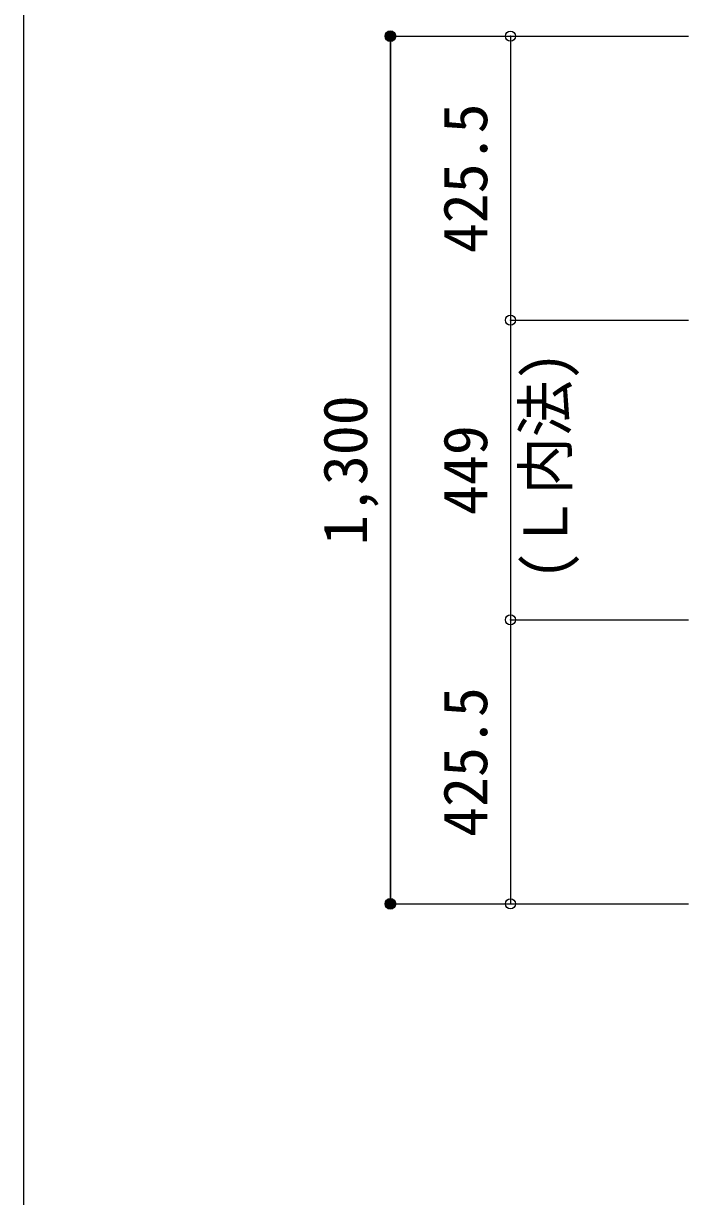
# Model space of a CAD drawing. Units: millimetres at full size, sheet at 1:30. Extents: x -5973 to 5954, y -4195 to 4201.
# Drawn here: x -1125 to -128, y -2763 to -1006 of the extents above; entities that cross this region are included whole.
import ezdxf
from ezdxf.enums import TextEntityAlignment as Align

# ---------------------------------------------------------------- set-up
doc = ezdxf.new("R2010")
doc.units = ezdxf.units.MM
doc.header["$LTSCALE"] = 30
doc.header["$PDMODE"] = 32
doc.header["$PDSIZE"] = 15
for name, color, linetype in [('0-7_文字', 4, 'Continuous'), ('0-D_寸法', 4, 'Continuous'), ('F-0_枠', 6, 'Continuous')]:
    doc.layers.add(name, color=color, linetype=linetype)
doc.styles.add('ＭＳ ゴシック', font='')
doc.styles.get('ＭＳ ゴシック').set_extended_font_data('MS Gothic')

msp = doc.modelspace()

# ---------------------------------------------------------------- linework, layer by layer
at = {"layer": '0-D_寸法'}
for p, q in [((-574.6, -1024.89), (-574.6, -2324.89)), ((-574.6, -1024.89), (-394.6, -1024.89)), ((-574.6, -1024.89), (-394.6, -1024.89)), ((-574.6, -2324.89), (-574.6, -1024.89)), ((-394.6, -1024.89), (-394.6, -1450.39)), ((-394.6, -1024.89), (-127.56, -1024.89)), ((-394.6, -1450.39), (-127.56, -1450.39)), ((-394.6, -1450.39), (-394.6, -1899.39)), ((-394.6, -1899.39), (-127.56, -1899.39)), ((-394.6, -1899.39), (-394.6, -2324.89)), ((-574.6, -2324.89), (-394.6, -2324.89)), ((-394.6, -2324.89), (-127.56, -2324.89)), ((-394.6, -2324.89), (-127.56, -2324.89))]:
    msp.add_line(p, q, dxfattribs=at)
for centre, radius in [((-574.6, -1024.89), 8), ((-574.6, -1024.89), 7.2), ((-574.6, -1024.89), 6.4), ((-574.6, -1024.89), 5.6), ((-574.6, -1024.89), 4.8), ((-574.6, -1024.89), 4), ((-574.6, -1024.89), 3.2), ((-574.6, -1024.89), 2.4), ((-574.6, -1024.89), 1.6), ((-574.6, -1024.89), 0.8), ((-574.6, -2324.89), 8), ((-574.6, -2324.89), 7.2), ((-574.6, -2324.89), 6.4), ((-574.6, -2324.89), 5.6), ((-574.6, -2324.89), 4.8), ((-574.6, -2324.89), 4), ((-574.6, -2324.89), 3.2), ((-574.6, -2324.89), 2.4), ((-574.6, -2324.89), 1.6), ((-574.6, -2324.89), 0.8)]:
    msp.add_circle(centre, radius, dxfattribs=at)
at = {"layer": '0-D_寸法', "color": 7}
for p in [(-574.6, -1024.89), (-394.6, -1024.89), (-394.6, -1450.39), (-394.6, -1899.39), (-574.6, -2324.89), (-394.6, -2324.89)]:
    msp.add_point(p, dxfattribs=at)
at = {"layer": 'F-0_枠', "color": 2}
msp.add_line((-1124.64, 4201.15), (-1124.64, -4195.24), dxfattribs=at)

# ---------------------------------------------------------------- texts
at = {"layer": '0-7_文字', "style": 'ＭＳ ゴシック', "width": 0.95}
msp.add_text('(Ｌ内法)', height=65.98, rotation=90, dxfattribs=at).set_placement((-289.55, -1839.49), align=Align.BOTTOM_LEFT)
at = {"layer": '0-D_寸法', "style": 'ＭＳ ゴシック'}
for s, p in [('425.5', (-409.6, -1350.14)), ('1,300', (-589.6, -1787.39)), ('449', (-409.6, -1742.39)), ('425.5', (-409.6, -2224.64))]:
    msp.add_text(s, height=65.98, rotation=90, dxfattribs=at).set_placement(p, align=Align.BOTTOM_LEFT)

doc.saveas('drawing.dxf')
